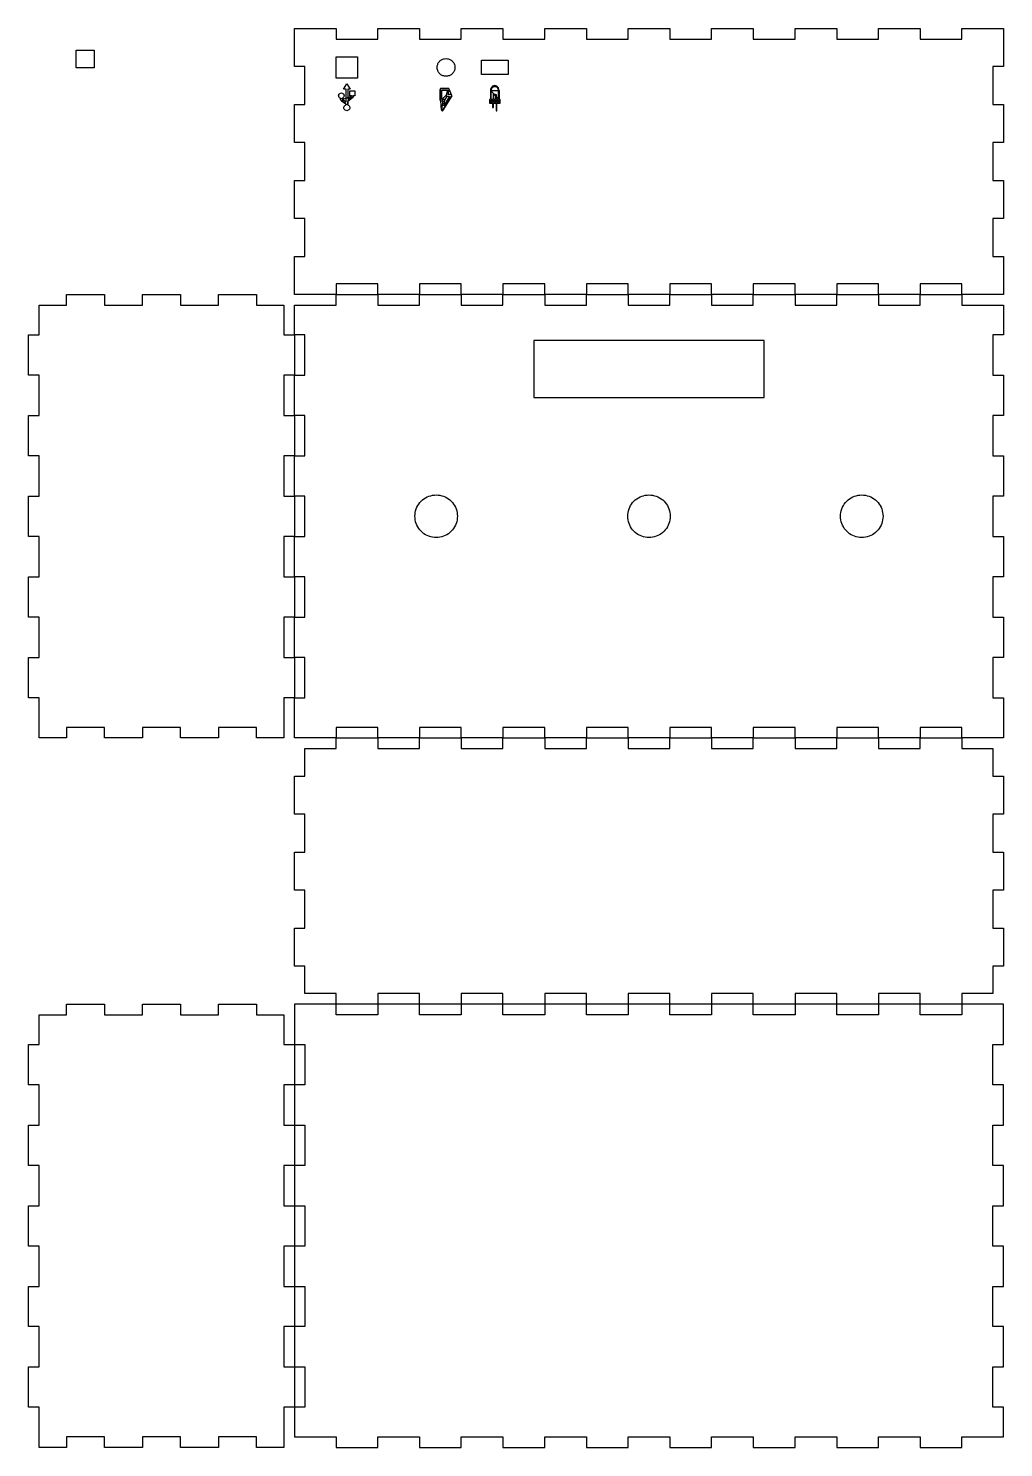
# Model space of a CAD drawing. Extents: x 9 to 164, y 5 to 231.
import ezdxf

# ---------------------------------------------------------------- set-up
doc = ezdxf.new("R2010")
doc.units = 0
doc.layers.add('Layer_1', color=7, linetype='CONTINUOUS')

msp = doc.modelspace()

# ---------------------------------------------------------------- linework, layer by layer
at = {"layer": 'Layer_1', "color": 1}
for points in [[(53.302481, 219.180253), (53.302481, 225.227871), (51.609148, 225.227871), (51.609148, 231.275492), (58.249671, 231.275492), (58.249671, 229.582156), (64.890193, 229.582156), (64.890193, 231.275492), (71.530716, 231.275492), (71.530716, 229.582156), (78.171239, 229.582156), (78.171239, 231.275492), (84.811762, 231.275492), (84.811762, 229.582156), (91.452285, 229.582156), (91.452285, 231.275492), (98.092807, 231.275492), (98.092807, 229.582156), (104.73333, 229.582156), (104.73333, 231.275492), (111.373853, 231.275492), (111.373853, 229.582156), (118.014376, 229.582156), (118.014376, 231.275492), (124.654898, 231.275492), (124.654898, 229.582156), (131.29542, 229.582156), (131.29542, 231.275492), (137.935945, 231.275492), (137.935945, 229.582156), (144.576464, 229.582156), (144.576464, 231.275492), (151.21699, 231.275492), (151.21699, 229.582156), (157.857515, 229.582156), (157.857515, 231.275492), (164.498034, 231.275492), (164.498034, 225.227871), (162.804705, 225.227871), (162.804705, 219.180253), (164.498034, 219.180253), (164.498034, 213.132634), (162.804705, 213.132634), (162.804705, 207.085015), (164.498034, 207.085015), (164.498034, 201.037396), (162.804705, 201.037396), (162.804705, 194.989777), (164.498034, 194.989777), (164.498034, 188.942158), (157.857515, 188.942158), (157.857515, 190.635491), (151.21699, 190.635491), (151.21699, 188.942158), (144.576464, 188.942158), (144.576464, 190.635491), (137.935945, 190.635491), (137.935945, 188.942158), (131.29542, 188.942158), (131.29542, 190.635491), (124.654898, 190.635491), (124.654898, 188.942158), (118.014376, 188.942158), (118.014376, 190.635491), (111.373853, 190.635491), (111.373853, 188.942158), (104.73333, 188.942158), (104.73333, 190.635491), (98.092807, 190.635491), (98.092807, 188.942158), (91.452285, 188.942158), (91.452285, 190.635491), (84.811762, 190.635491), (84.811762, 188.942158), (78.171239, 188.942158), (78.171239, 190.635491), (71.530716, 190.635491), (71.530716, 188.942158), (64.890193, 188.942158), (64.890193, 190.635491), (58.249671, 190.635491), (58.249671, 188.942158), (51.609148, 188.942158), (51.609148, 194.989777), (53.302481, 194.989777), (53.302481, 201.037396), (51.609148, 201.037396), (51.609148, 207.085015), (53.302481, 207.085015), (53.302481, 213.132634), (51.609148, 213.132634), (51.609148, 219.180253), (53.302481, 219.180253)], [(16.909251, 227.833377), (19.731473, 227.833377), (19.731473, 225.011155), (16.909251, 225.011155), (16.909251, 227.833377)], [(51.609148, 124.800746), (53.302481, 124.800746), (53.302481, 131.214885), (51.609148, 131.214885), (51.609148, 137.629027), (53.302481, 137.629027), (53.302481, 144.043168), (51.609148, 144.043168), (51.609148, 150.457309), (53.302481, 150.457309), (53.302481, 156.871451), (51.609148, 156.871451), (51.609148, 163.285592), (53.302481, 163.285592), (53.302481, 169.699733), (51.609148, 169.699733), (51.609148, 176.113875), (53.302481, 176.113875), (53.302481, 182.528016), (51.609148, 182.528016), (51.609148, 187.248824), (58.249671, 187.248824), (58.249671, 188.942158), (64.890193, 188.942158), (64.890193, 187.248824), (71.530716, 187.248824), (71.530716, 188.942158), (78.171239, 188.942158), (78.171239, 187.248824), (84.811762, 187.248824), (84.811762, 188.942158), (91.452285, 188.942158), (91.452285, 187.248824), (98.092807, 187.248824), (98.092807, 188.942158), (104.73333, 188.942158), (104.73333, 187.248824), (111.373853, 187.248824), (111.373853, 188.942158), (118.014376, 188.942158), (118.014376, 187.248824), (124.654898, 187.248824), (124.654898, 188.942158), (131.29542, 188.942158), (131.29542, 187.248824), (137.935945, 187.248824), (137.935945, 188.942158), (144.576464, 188.942158), (144.576464, 187.248824), (151.21699, 187.248824), (151.21699, 188.942158), (157.857515, 188.942158), (157.857515, 187.248824), (164.498034, 187.248824), (164.498034, 182.528016), (162.804705, 182.528016), (162.804705, 176.113875), (164.498034, 176.113875), (164.498034, 169.699733), (162.804705, 169.699733), (162.804705, 163.285592), (164.498034, 163.285592), (164.498034, 156.871451), (162.804705, 156.871451), (162.804705, 150.457309), (164.498034, 150.457309), (164.498034, 144.043168), (162.804705, 144.043168), (162.804705, 137.629027), (164.498034, 137.629027), (164.498034, 131.214885), (162.804705, 131.214885), (162.804705, 124.800746), (164.498034, 124.800746), (164.498034, 118.386602), (157.857515, 118.386602), (157.857515, 120.079938), (151.21699, 120.079938), (151.21699, 118.386602), (144.576464, 118.386602), (144.576464, 120.079938), (137.935945, 120.079938), (137.935945, 118.386602), (131.29542, 118.386602), (131.29542, 120.079938), (124.654898, 120.079938), (124.654898, 118.386602), (118.014376, 118.386602), (118.014376, 120.079938), (111.373853, 120.079938), (111.373853, 118.386602), (104.73333, 118.386602), (104.73333, 120.079938), (98.092807, 120.079938), (98.092807, 118.386602), (91.452285, 118.386602), (91.452285, 120.079938), (84.811762, 120.079938), (84.811762, 118.386602), (78.171239, 118.386602), (78.171239, 120.079938), (71.530716, 120.079938), (71.530716, 118.386602), (64.890193, 118.386602), (64.890193, 120.079938), (58.249671, 120.079938), (58.249671, 118.386602), (51.609148, 118.386602), (51.609148, 124.800746)]]:
    msp.add_lwpolyline(points, close=True, dxfattribs=at)
at = {"layer": 'Layer_1', "color": 5}
for points in [[(61.636337, 223.373268), (58.249671, 223.373268), (58.249671, 226.759932), (61.636337, 226.759932), (61.636337, 223.373268)], [(85.625226, 223.937715), (81.391893, 223.937715), (81.391893, 226.195492), (85.625226, 226.195492), (85.625226, 223.937715)], [(74.336337, 225.066603), (74.336337, 225.066603)], [(126.398036, 181.60438), (89.709147, 181.60438), (89.709147, 172.573269), (126.398036, 172.573269), (126.398036, 181.60438)], [(77.573592, 153.66438), (77.573592, 153.66438)], [(111.440258, 153.66438), (111.440258, 153.66438)], [(145.306928, 153.66438), (145.306928, 153.66438)]]:
    msp.add_lwpolyline(points, close=True, dxfattribs=at)
at = {"layer": 'Layer_1', "color": 3}
for points in [[(59.267912, 219.980684), (59.837632, 219.564883), (59.837632, 219.641846), (59.837632, 221.594813), (59.456955, 221.594813), (59.968314, 222.454821), (60.479673, 221.594813), (60.097958, 221.594813), (60.097958, 220.002894), (60.667685, 220.418694)], [(60.716243, 220.494622), (60.716243, 220.564869), (60.41769, 220.564869), (60.41769, 221.343267), (61.231211, 221.343267), (61.231211, 220.564869), (60.976047, 220.564869), (60.976047, 220.494622)], [(74.822857, 221.577279), (74.822857, 219.856134)], [(76.124211, 221.703216), (74.948795, 221.703216)], [(75.074732, 219.982071), (75.074732, 221.451341), (75.968888, 221.451341), (75.792576, 220.657935)], [(76.544002, 220.737696), (76.06544, 220.737696), (76.24595, 221.552091)], [(82.815205, 221.414501), (82.815205, 219.958412), (82.67653, 219.958412), (82.67653, 219.403711), (83.161894, 219.403711), (83.161894, 218.663709), (83.300569, 218.663709), (83.300569, 219.403711), (83.71655, 219.403711), (83.71655, 218.176968), (83.855225, 218.176968), (83.855225, 219.403711), (84.340589, 219.403711), (84.340589, 219.958412), (84.202003, 219.958412)], [(84.063283, 221.414501), (84.063283, 219.958412), (83.785932, 219.958412), (83.785932, 220.701747), (83.231231, 220.886647), (83.231231, 219.958412), (82.953925, 219.958412), (82.953925, 221.414501)], [(84.202003, 219.958412), (84.202003, 221.414501)], [(58.959028, 220.057129), (58.959028, 220.152685)], [(59.788565, 219.279764), (59.115536, 219.771492)], [(59.219354, 220.152685), (59.219354, 220.057129)], [(59.837632, 219.112907), (59.837632, 219.203297), (59.837632, 219.203835)], [(60.096927, 219.642362), (60.096927, 219.641825), (60.096927, 219.314866), (60.096927, 219.203297), (60.096927, 219.108258)], [(60.819546, 220.209502), (60.146001, 219.717774)], [(74.948795, 219.730196), (75.263638, 219.730196), (75.032753, 218.323895)], [(75.410565, 219.982071), (75.074732, 219.982071)], [(75.267836, 218.239937), (76.653148, 220.548789)], [(75.914315, 220.485821), (76.321513, 220.485821), (75.389576, 218.928395), (75.536503, 219.835144)], [(84.202003, 219.542386), (82.815205, 219.542386), (82.815205, 219.819737), (84.201958, 219.819737), (84.201958, 219.542386), (84.202003, 219.542386)], [(83.647257, 219.958412), (83.369906, 219.958412), (83.369906, 220.69428), (83.647257, 220.601785), (83.647257, 219.958412)], [(59.484334, 218.653202), (59.484334, 218.653202)], [(75.116711, 218.185364), (75.116711, 218.185364)]]:
    msp.add_lwpolyline(points, close=True, dxfattribs=at)
at = {"layer": 'Layer_1', "color": 1}
for points in [[(49.915815, 124.800746), (49.915815, 118.386602), (45.561529, 118.386602), (45.561529, 120.079938), (39.51391, 120.079938), (39.51391, 118.386602), (33.466291, 118.386602), (33.466291, 120.079938), (27.418672, 120.079938), (27.418672, 118.386602), (21.371053, 118.386602), (21.371053, 120.079938), (15.323434, 120.079938), (15.323434, 118.386602), (10.969148, 118.386602), (10.969148, 124.800746), (9.275815, 124.800746), (9.275815, 131.214885), (10.969148, 131.214885), (10.969148, 137.629027), (9.275815, 137.629027), (9.275815, 144.043168), (10.969148, 144.043168), (10.969148, 150.457309), (9.275815, 150.457309), (9.275815, 156.871451), (10.969148, 156.871451), (10.969148, 163.285592), (9.275815, 163.285592), (9.275815, 169.699733), (10.969148, 169.699733), (10.969148, 176.113875), (9.275815, 176.113875), (9.275815, 182.528016), (10.969148, 182.528016), (10.969148, 187.248824), (15.323434, 187.248824), (15.323434, 188.942158), (21.371053, 188.942158), (21.371053, 187.248824), (27.418672, 187.248824), (27.418672, 188.942158), (33.466291, 188.942158), (33.466291, 187.248824), (39.51391, 187.248824), (39.51391, 188.942158), (45.561529, 188.942158), (45.561529, 187.248824), (49.915815, 187.248824), (49.915815, 182.528016), (51.609148, 182.528016), (51.609148, 176.113875), (49.915815, 176.113875), (49.915815, 169.699733), (51.609148, 169.699733), (51.609148, 163.285592), (49.915815, 163.285592), (49.915815, 156.871451), (51.609148, 156.871451), (51.609148, 150.457309), (49.915815, 150.457309), (49.915815, 144.043168), (51.609148, 144.043168), (51.609148, 137.629027), (49.915815, 137.629027), (49.915815, 131.214885), (51.609148, 131.214885), (51.609148, 124.800746), (49.915815, 124.800746)], [(53.302481, 112.338981), (53.302481, 116.693266), (58.249671, 116.693266), (58.249671, 118.386602), (64.890193, 118.386602), (64.890193, 116.693266), (71.530716, 116.693266), (71.530716, 118.386602), (78.171239, 118.386602), (78.171239, 116.693266), (84.811762, 116.693266), (84.811762, 118.386602), (91.452285, 118.386602), (91.452285, 116.693266), (98.092807, 116.693266), (98.092807, 118.386602), (104.73333, 118.386602), (104.73333, 116.693266), (111.373853, 116.693266), (111.373853, 118.386602), (118.014376, 118.386602), (118.014376, 116.693266), (124.654898, 116.693266), (124.654898, 118.386602), (131.29542, 118.386602), (131.29542, 116.693266), (137.935945, 116.693266), (137.935945, 118.386602), (144.576464, 118.386602), (144.576464, 116.693266), (151.21699, 116.693266), (151.21699, 118.386602), (157.857515, 118.386602), (157.857515, 116.693266), (162.804705, 116.693266), (162.804705, 112.338981), (164.498034, 112.338981), (164.498034, 106.291368), (162.804705, 106.291368), (162.804705, 100.243747), (164.498034, 100.243747), (164.498034, 94.196126), (162.804705, 94.196126), (162.804705, 88.148505), (164.498034, 88.148505), (164.498034, 82.100892), (162.804705, 82.100892), (162.804705, 77.7466), (157.857515, 77.7466), (157.857515, 76.053271), (151.21699, 76.053271), (151.21699, 77.7466), (144.576464, 77.7466), (144.576464, 76.053271), (137.935945, 76.053271), (137.935945, 77.7466), (131.29542, 77.7466), (131.29542, 76.053271), (124.654898, 76.053271), (124.654898, 77.7466), (118.014376, 77.7466), (118.014376, 76.053271), (111.373853, 76.053271), (111.373853, 77.7466), (104.73333, 77.7466), (104.73333, 76.053271), (98.092807, 76.053271), (98.092807, 77.7466), (91.452285, 77.7466), (91.452285, 76.053271), (84.811762, 76.053271), (84.811762, 77.7466), (78.171239, 77.7466), (78.171239, 76.053271), (71.530716, 76.053271), (71.530716, 77.7466), (64.890193, 77.7466), (64.890193, 76.053271), (58.249671, 76.053271), (58.249671, 77.7466), (53.302481, 77.7466), (53.302481, 82.100892), (51.609148, 82.100892), (51.609148, 88.148505), (53.302481, 88.148505), (53.302481, 94.196126), (51.609148, 94.196126), (51.609148, 100.243747), (53.302481, 100.243747), (53.302481, 106.291368), (51.609148, 106.291368), (51.609148, 112.338981), (53.302481, 112.338981)], [(49.915813, 11.911849), (49.915813, 5.497704), (45.561527, 5.497704), (45.561527, 7.19104), (39.513909, 7.19104), (39.513909, 5.497704), (33.466289, 5.497704), (33.466289, 7.19104), (27.418671, 7.19104), (27.418671, 5.497704), (21.371052, 5.497704), (21.371052, 7.19104), (15.323432, 7.19104), (15.323432, 5.497704), (10.969147, 5.497704), (10.969147, 11.911849), (9.275814, 11.911849), (9.275814, 18.325988), (10.969147, 18.325988), (10.969147, 24.740129), (9.275814, 24.740129), (9.275814, 31.15427), (10.969147, 31.15427), (10.969147, 37.568412), (9.275814, 37.568412), (9.275814, 43.982553), (10.969147, 43.982553), (10.969147, 50.396694), (9.275814, 50.396694), (9.275814, 56.810835), (10.969147, 56.810835), (10.969147, 63.224977), (9.275814, 63.224977), (9.275814, 69.639118), (10.969147, 69.639118), (10.969147, 74.359927), (15.323432, 74.359927), (15.323432, 76.05326), (21.371052, 76.05326), (21.371052, 74.359927), (27.418671, 74.359927), (27.418671, 76.05326), (33.466289, 76.05326), (33.466289, 74.359927), (39.513909, 74.359927), (39.513909, 76.05326), (45.561527, 76.05326), (45.561527, 74.359927), (49.915813, 74.359927), (49.915813, 69.639118), (51.609146, 69.639118), (51.609146, 63.224977), (49.915813, 63.224977), (49.915813, 56.810835), (51.609146, 56.810835), (51.609146, 50.396694), (49.915813, 50.396694), (49.915813, 43.982553), (51.609146, 43.982553), (51.609146, 37.568412), (49.915813, 37.568412), (49.915813, 31.15427), (51.609146, 31.15427), (51.609146, 24.740129), (49.915813, 24.740129), (49.915813, 18.325988), (51.609146, 18.325988), (51.609146, 11.911849), (49.915813, 11.911849)], [(164.498032, 69.639122), (164.498032, 76.053267), (157.857509, 76.053267), (157.857509, 74.359931), (151.216987, 74.359931), (151.216987, 76.053267), (144.576464, 76.053267), (144.576464, 74.359931), (137.935941, 74.359931), (137.935941, 76.053267), (131.295418, 76.053267), (131.295418, 74.359931), (124.654895, 74.359931), (124.654895, 76.053267), (118.014373, 76.053267), (118.014373, 74.359931), (111.37385, 74.359931), (111.37385, 76.053267), (104.733327, 76.053267), (104.733327, 74.359931), (98.092804, 74.359931), (98.092804, 76.053267), (91.452282, 76.053267), (91.452282, 74.359931), (84.81176, 74.359931), (84.81176, 76.053267), (78.171235, 76.053267), (78.171235, 74.359931), (71.530716, 74.359931), (71.530716, 76.053267), (64.89019, 76.053267), (64.89019, 74.359931), (58.249665, 74.359931), (58.249665, 76.053267), (51.609146, 76.053267), (51.609146, 69.639122), (53.302475, 69.639122), (53.302475, 63.224983), (51.609146, 63.224983), (51.609146, 56.810841), (53.302475, 56.810841), (53.302475, 50.3967), (51.609146, 50.3967), (51.609146, 43.982559), (53.302475, 43.982559), (53.302475, 37.568418), (51.609146, 37.568418), (51.609146, 31.154276), (53.302475, 31.154276), (53.302475, 24.740135), (51.609146, 24.740135), (51.609146, 18.325994), (53.302475, 18.325994), (53.302475, 11.911853), (51.609146, 11.911853), (51.609146, 7.191044), (58.249665, 7.191044), (58.249665, 5.497711), (64.89019, 5.497711), (64.89019, 7.191044), (71.530716, 7.191044), (71.530716, 5.497711), (78.171235, 5.497711), (78.171235, 7.191044), (84.81176, 7.191044), (84.81176, 5.497711), (91.452282, 5.497711), (91.452282, 7.191044), (98.092804, 7.191044), (98.092804, 5.497711), (104.733327, 5.497711), (104.733327, 7.191044), (111.37385, 7.191044), (111.37385, 5.497711), (118.014373, 5.497711), (118.014373, 7.191044), (124.654895, 7.191044), (124.654895, 5.497711), (131.295418, 5.497711), (131.295418, 7.191044), (137.935941, 7.191044), (137.935941, 5.497711), (144.576464, 5.497711), (144.576464, 7.191044), (151.216987, 7.191044), (151.216987, 5.497711), (157.857509, 5.497711), (157.857509, 7.191044), (164.498032, 7.191044), (164.498032, 11.911853), (162.804699, 11.911853), (162.804699, 18.325994), (164.498032, 18.325994), (164.498032, 24.740135), (162.804699, 24.740135), (162.804699, 31.154276), (164.498032, 31.154276), (164.498032, 37.568418), (162.804699, 37.568418), (162.804699, 43.982559), (164.498032, 43.982559), (164.498032, 50.3967), (162.804699, 50.3967), (162.804699, 56.810841), (164.498032, 56.810841), (164.498032, 63.224983), (162.804699, 63.224983), (162.804699, 69.639122), (164.498032, 69.639122)]]:
    msp.add_lwpolyline(points, dxfattribs=at)
at = {"layer": 'Layer_1', "color": 5}
for points, knots in [([(74.336337, 225.066603), (74.353197, 224.901624), (74.386675, 224.574026), (74.646414, 224.1411), (75.026715, 223.819231), (75.497647, 223.648523), (75.997358, 223.648523), (76.46763, 223.819231), (76.850565, 224.1411), (77.100518, 224.574026), (77.187789, 225.066603), (77.100518, 225.559181), (76.850565, 225.992107), (76.46763, 226.313976), (75.997358, 226.484684), (75.497647, 226.484684), (75.026715, 226.313976), (74.646414, 225.992107), (74.386675, 225.559181), (74.353197, 225.231583), (74.336337, 225.066603)], [0, 0, 0, 0, 0.492427, 0.977807, 1.470234, 1.962661, 2.448041, 2.940468, 3.432896, 3.918275, 4.410703, 4.90313, 5.388509, 5.880937, 6.373364, 6.858744, 7.351171, 7.843598, 8.328978, 8.821405, 8.821405, 8.821405, 8.821405]), ([(77.573592, 153.66438), (77.533129, 154.060331), (77.45278, 154.846566), (76.829408, 155.885588), (75.916685, 156.658074), (74.786449, 157.067774), (73.587142, 157.067774), (72.45849, 156.658074), (71.539446, 155.885588), (70.939558, 154.846566), (70.730107, 153.66438), (70.939558, 152.482194), (71.539446, 151.443172), (72.45849, 150.670686), (73.587142, 150.260986), (74.786449, 150.260986), (75.916685, 150.670686), (76.829408, 151.443172), (77.45278, 152.482194), (77.533129, 153.268429), (77.573592, 153.66438)], [0, 0, 0, 0, 1.181825, 2.346737, 3.528562, 4.710387, 5.875299, 7.057124, 8.238949, 9.403861, 10.585686, 11.767511, 12.932423, 14.114248, 15.296073, 16.460985, 17.64281, 18.824635, 19.989547, 21.171372, 21.171372, 21.171372, 21.171372]), ([(111.440258, 153.66438), (111.399866, 154.060393), (111.319661, 154.84675), (110.696346, 155.886003), (109.78357, 156.65868), (108.653198, 157.06849), (107.453726, 157.06849), (106.324934, 156.65868), (105.405849, 155.886003), (104.805976, 154.84675), (104.596898, 153.66438), (104.805976, 152.482011), (105.405849, 151.442757), (106.324934, 150.67008), (107.453726, 150.260271), (108.653198, 150.260271), (109.78357, 150.67008), (110.696346, 151.442757), (111.319661, 152.482011), (111.399866, 153.268367), (111.440258, 153.66438)], [0, 0, 0, 0, 1.181983, 2.347046, 3.529029, 4.711012, 5.876074, 7.058057, 8.24004, 9.405103, 10.587086, 11.769069, 12.934131, 14.116114, 15.298097, 16.46316, 17.645143, 18.827126, 19.992188, 21.174171, 21.174171, 21.174171, 21.174171]), ([(145.306928, 153.66438), (145.266464, 154.060331), (145.186116, 154.846567), (144.562743, 155.885589), (143.65002, 156.658075), (142.519784, 157.067775), (141.320477, 157.067775), (140.191824, 156.658075), (139.27278, 155.885589), (138.672892, 154.846567), (138.46344, 153.66438), (138.672892, 152.482194), (139.27278, 151.443171), (140.191824, 150.670686), (141.320477, 150.260985), (142.519784, 150.260985), (143.65002, 150.670686), (144.562743, 151.443171), (145.186116, 152.482194), (145.266464, 153.268429), (145.306928, 153.66438)], [0, 0, 0, 0, 1.181826, 2.346737, 3.528563, 4.710389, 5.875301, 7.057126, 8.238952, 9.403864, 10.585689, 11.767515, 12.932427, 14.114252, 15.296078, 16.46099, 17.642815, 18.824641, 19.989553, 21.171379, 21.171379, 21.171379, 21.171379])]:
    msp.add_open_spline(points, degree=3, knots=knots, dxfattribs=at)
at = {"layer": 'Layer_1', "color": 3}
for points, knots in [([(74.948795, 221.703216), (74.926435, 221.699981), (74.88279, 221.693667), (74.832407, 221.643283), (74.826092, 221.599638), (74.822857, 221.577279)], [0, 0, 0, 0, 0.066522, 0.129847, 0.19637, 0.19637, 0.19637, 0.19637]), ([(76.24595, 221.552091), (76.247688, 221.564579), (76.251117, 221.589224), (76.242131, 221.626344), (76.222041, 221.657474), (76.195901, 221.683974), (76.161609, 221.69999), (76.136746, 221.702135), (76.124211, 221.703216)], [0, 0, 0, 0, 0.037575, 0.074156, 0.111568, 0.147634, 0.184567, 0.222122, 0.222122, 0.222122, 0.222122]), ([(84.202003, 221.414501), (84.182713, 221.54683), (84.145179, 221.80432), (83.875737, 222.097348), (83.508591, 222.216634), (83.141452, 222.097343), (82.872029, 221.804316), (82.834495, 221.546829), (82.815205, 221.414501)], [0, 0, 0, 0, 0.393449, 0.765591, 1.128225, 1.49083, 1.862964, 2.256413, 2.256413, 2.256413, 2.256413]), ([(82.953925, 221.414501), (82.969247, 221.522594), (82.998935, 221.73204), (83.213305, 221.972249), (83.508596, 222.07108), (83.803899, 221.972262), (84.018282, 221.732041), (84.047964, 221.522595), (84.063283, 221.414501)], [0, 0, 0, 0, 0.321474, 0.622901, 0.913529, 1.204205, 1.505633, 1.827105, 1.827105, 1.827105, 1.827105]), ([(58.959028, 220.152685), (58.903477, 220.177992), (58.792652, 220.22848), (58.68195, 220.38273), (58.637901, 220.580263), (58.695546, 220.794287), (58.861482, 220.960011), (59.088729, 221.02153), (59.315991, 220.95998), (59.482184, 220.794363), (59.539952, 220.580285), (59.496042, 220.382799), (59.385618, 220.228459), (59.27487, 220.177986), (59.219354, 220.152685)], [0, 0, 0, 0, 0.180511, 0.360127, 0.54586, 0.772733, 0.992851, 1.219723, 1.446722, 1.667013, 1.89392, 2.079625, 2.259093, 2.439487, 2.439487, 2.439487, 2.439487]), ([(59.115536, 219.771492), (59.09994, 219.783687), (59.069636, 219.807383), (59.031538, 219.849174), (58.999932, 219.895094), (58.976898, 219.945897), (58.961738, 220.000731), (58.959934, 220.038272), (58.959028, 220.057129)], [0, 0, 0, 0, 0.059301, 0.115233, 0.168904, 0.225891, 0.281857, 0.338343, 0.338343, 0.338343, 0.338343]), ([(59.219354, 220.057129), (59.219509, 220.052982), (59.219809, 220.044937), (59.222554, 220.033348), (59.228229, 220.021031), (59.237719, 220.007936), (59.251321, 219.993737), (59.262168, 219.985203), (59.267912, 219.980684)], [0, 0, 0, 0, 0.012428, 0.024112, 0.035449, 0.052899, 0.072356, 0.094259, 0.094259, 0.094259, 0.094259]), ([(59.484334, 218.653202), (59.492713, 218.727042), (59.508706, 218.867983), (59.647277, 219.039583), (59.773825, 219.088328), (59.837632, 219.112907)], [0, 0, 0, 0, 0.219521, 0.419013, 0.621897, 0.621897, 0.621897, 0.621897]), ([(60.096927, 219.108258), (60.158563, 219.082814), (60.28093, 219.032299), (60.408485, 218.863353), (60.453864, 218.644746), (60.386634, 218.410797), (60.209942, 218.228371), (59.959168, 218.151062), (59.711087, 218.228151), (59.526634, 218.410456), (59.498339, 218.572836), (59.484334, 218.653202)], [0, 0, 0, 0, 0.197058, 0.391223, 0.607114, 0.845765, 1.090907, 1.340916, 1.590736, 1.835384, 2.075118, 2.075118, 2.075118, 2.075118]), ([(59.837632, 219.203835), (59.837441, 219.207865), (59.837066, 219.215771), (59.833998, 219.227147), (59.828224, 219.239386), (59.818766, 219.252517), (59.805152, 219.266708), (59.794308, 219.275243), (59.788565, 219.279764)], [0, 0, 0, 0, 0.012076, 0.02369, 0.035063, 0.052514, 0.071971, 0.093873, 0.093873, 0.093873, 0.093873]), ([(60.146001, 219.717774), (60.140258, 219.713254), (60.129412, 219.704719), (60.115801, 219.690525), (60.106364, 219.67745), (60.100677, 219.665321), (60.097798, 219.654103), (60.097222, 219.646345), (60.096927, 219.642362)], [0, 0, 0, 0, 0.021903, 0.041361, 0.058811, 0.070015, 0.08136, 0.093323, 0.093323, 0.093323, 0.093323]), ([(60.667685, 220.418694), (60.673463, 220.423088), (60.684404, 220.431408), (60.698159, 220.445354), (60.707393, 220.458613), (60.713049, 220.470956), (60.715759, 220.482549), (60.71608, 220.490553), (60.716243, 220.494622)], [0, 0, 0, 0, 0.021761, 0.041201, 0.058505, 0.069946, 0.081743, 0.093942, 0.093942, 0.093942, 0.093942]), ([(60.976047, 220.494622), (60.975149, 220.475687), (60.973368, 220.438105), (60.958184, 220.383269), (60.935113, 220.33257), (60.903567, 220.286704), (60.865497, 220.245029), (60.835148, 220.221565), (60.819546, 220.209502)], [0, 0, 0, 0, 0.056714, 0.112569, 0.169453, 0.223105, 0.278936, 0.338007, 0.338007, 0.338007, 0.338007]), ([(74.822857, 219.856134), (74.826092, 219.833774), (74.832407, 219.790129), (74.88279, 219.739746), (74.926435, 219.733431), (74.948795, 219.730196)], [0, 0, 0, 0, 0.066522, 0.129847, 0.19637, 0.19637, 0.19637, 0.19637]), ([(75.536503, 219.835144), (75.537097, 219.847604), (75.538261, 219.872015), (75.528979, 219.907756), (75.507429, 219.937324), (75.48074, 219.962031), (75.44716, 219.978954), (75.422824, 219.981027), (75.410565, 219.982071)], [0, 0, 0, 0, 0.037315, 0.073111, 0.108128, 0.14556, 0.18165, 0.218283, 0.218283, 0.218283, 0.218283]), ([(75.792576, 220.657935), (75.791441, 220.654754), (75.789005, 220.647927), (75.788439, 220.636473), (75.788374, 220.627101), (75.788377, 220.620154), (75.788383, 220.615956), (75.788226, 220.590992), (75.799258, 220.545677), (75.847965, 220.49539), (75.891839, 220.489062), (75.914315, 220.485821)], [0, 0, 0, 0, 0.010082, 0.021639, 0.034078, 0.038276, 0.042474, 0.046672, 0.113194, 0.176519, 0.243042, 0.243042, 0.243042, 0.243042]), ([(76.653148, 220.548789), (76.65991, 220.562126), (76.673357, 220.588649), (76.672801, 220.634662), (76.655023, 220.675339), (76.627487, 220.709866), (76.588596, 220.733029), (76.559013, 220.736125), (76.544002, 220.737696)], [0, 0, 0, 0, 0.044348, 0.088193, 0.132541, 0.175501, 0.219047, 0.263909, 0.263909, 0.263909, 0.263909]), ([(75.032753, 218.323895), (75.032635, 218.304462), (75.032401, 218.265782), (75.064069, 218.212679), (75.098942, 218.194584), (75.116711, 218.185364)], [0, 0, 0, 0, 0.057587, 0.114622, 0.173877, 0.173877, 0.173877, 0.173877]), ([(75.116711, 218.185364), (75.121254, 218.183953), (75.130554, 218.181065), (75.144563, 218.177986), (75.168076, 218.175755), (75.201096, 218.182013), (75.240732, 218.203161), (75.258594, 218.227397), (75.267836, 218.239937)], [0, 0, 0, 0, 0.014267, 0.029209, 0.042947, 0.084892, 0.127977, 0.174167, 0.174167, 0.174167, 0.174167])]:
    msp.add_open_spline(points, degree=3, knots=knots, dxfattribs=at)

doc.saveas('drawing.dxf')
